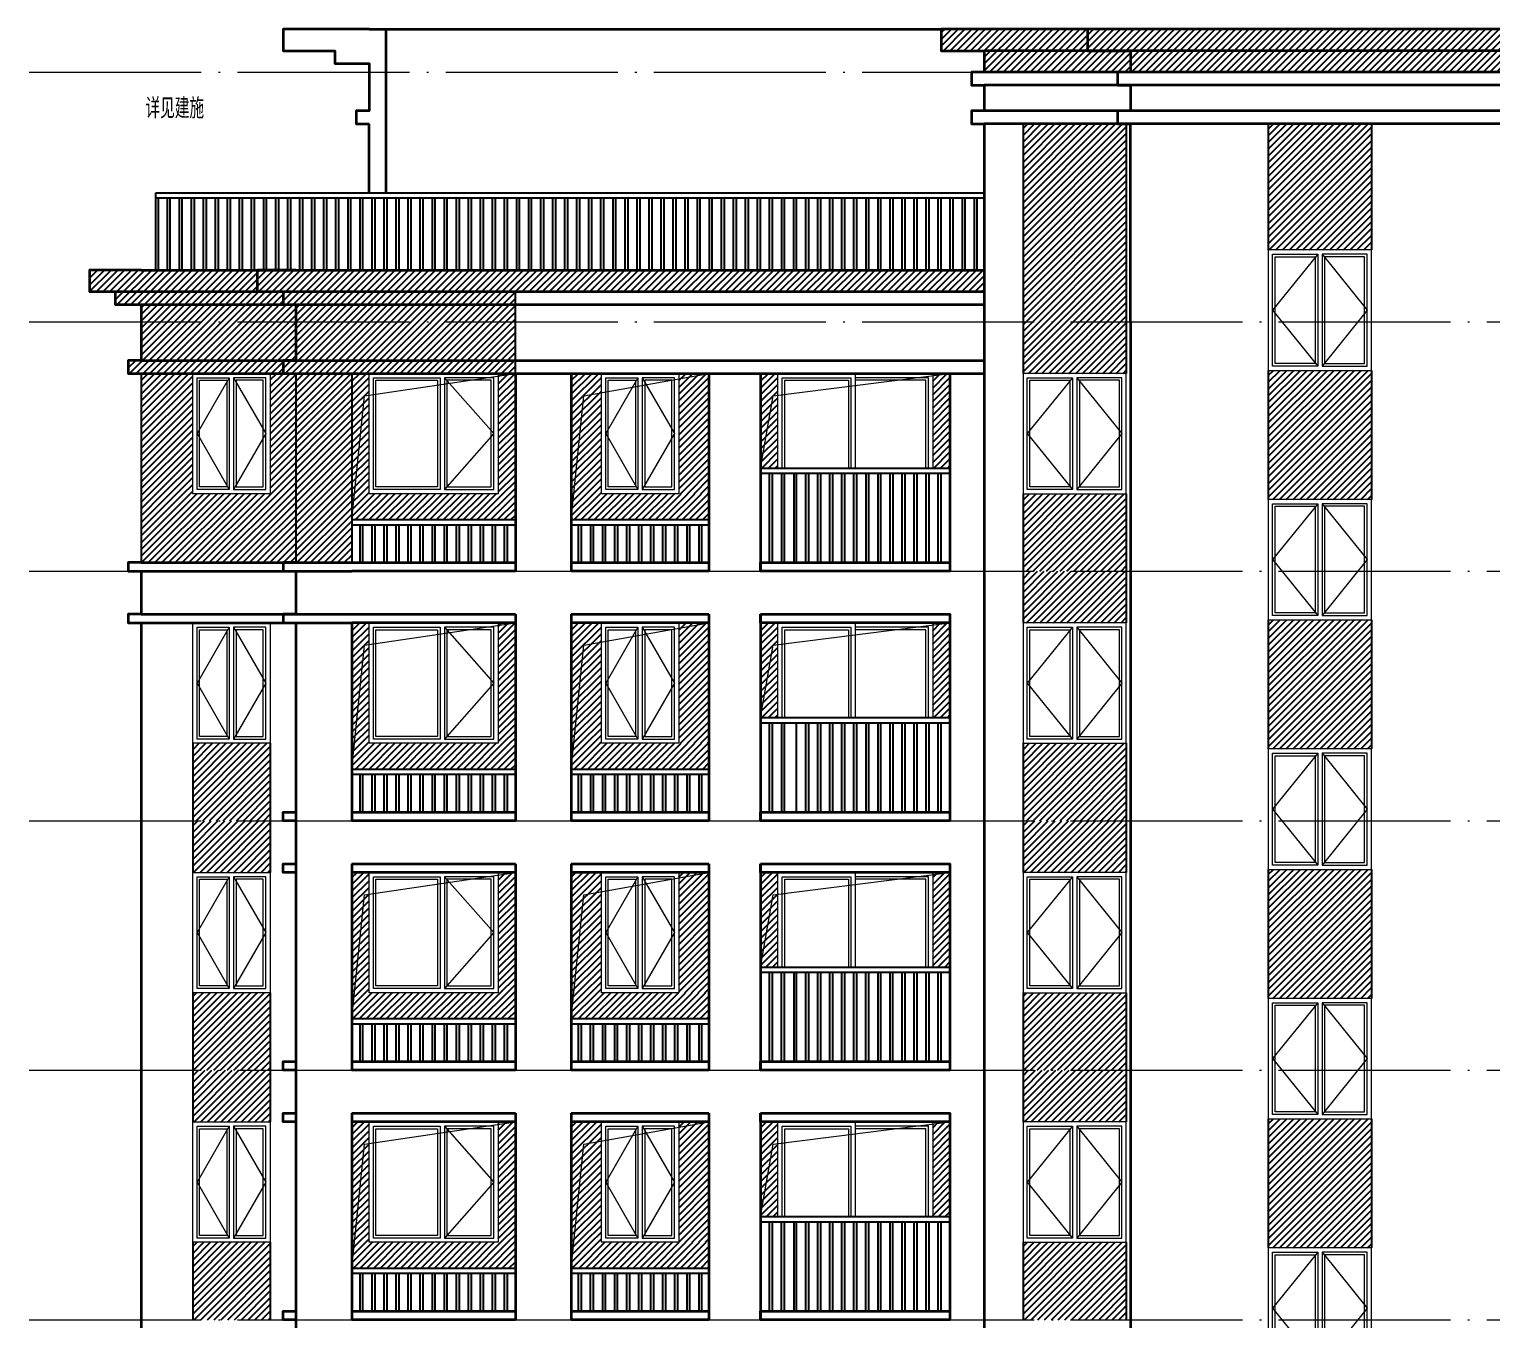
# Model space of a CAD drawing. Extents: x 27938 to 725830, y -209821 to 1628073.
# Drawn here: x 270717 to 287714, y 57840 to 72840 of the extents above; entities that cross this region are included whole.
import ezdxf
from ezdxf.xclip import XClip

# ---------------------------------------------------------------- set-up
doc = ezdxf.new("R2010")
doc.units = 0
doc.header["$LTSCALE"] = 1000
doc.header["$MEASUREMENT"] = 0
doc.header["$XCLIPFRAME"] = 0
doc.linetypes.add('DOTE', pattern=[2.42, 2, -0.2, 0.02, -0.2])
for name, color, linetype in [('3-剖面填充（细）', 250, 'Continuous'), ('PUB_TEXT', 4, 'Continuous'), ('Stair-栏杆', 142, 'Continuous')]:
    doc.layers.add(name, color=color, linetype=linetype)
for name, color, linetype, lineweight in [('DOTE', 19, 'DOTE', 9), ('WINDOW', 144, 'Continuous', 15), ('立面-中轮廓线', 213, 'Continuous', 35), ('立面-普通轮廓', 7, 'Continuous', 18), ('立面-洞口示意', 152, 'Continuous', 13), ('立面-窗开启线', 250, 'Continuous', 13)]:
    doc.layers.add(name, color=color, linetype=linetype, lineweight=lineweight)
doc.styles.add('_TCH_AXIS', font='COMPLEX', dxfattribs={"bigfont": 'GBCBIG'})
pattern_1 = [(45, (-276178.246, 5800), (-39.2886205, 39.2886205), [])]
pattern_2 = [(45, (-276228.246, 5800), (-39.2886205, 39.2886205), [])]
pattern_3 = [(45, (-240617.81, 31264.28), (-39.2886205, 39.2886205), [])]
pattern_4 = [(45, (-240667.81, 31264.28), (-39.2886205, 39.2886205), [])]
pattern_5 = [(45, (-240617.81, 34164.28), (-39.2886205, 39.2886205), [])]
pattern_6 = [(45, (-240667.81, 34164.28), (-39.2886205, 39.2886205), [])]
pattern_7 = [(45, (-240667.81, 13864.28), (-39.2886205, 39.2886205), [])]

# ---------------------------------------------------------------- blocks, each defined once
blk = doc.blocks.new('HFHCDSFFDGD')
at = {"layer": '3-剖面填充（细）'}
h = blk.add_hatch(dxfattribs=at)
h.set_pattern_fill('ANSI31', color=256, scale=35)
h.set_pattern_definition([(45, (-283729.73, 7223), (-39.2886205, 39.2886205), [])])
h.paths.add_polyline_path([(237957, 41076), (237056, 41076), (237056, 40476), (237956, 40476)])
h = blk.add_hatch(dxfattribs=at)
h.set_pattern_fill('ANSI31', color=256, scale=35)
h.set_pattern_definition([(45, (-274079.86, 7223), (-39.2886205, 39.2886205), [])])
h.paths.add_polyline_path([(247906, 40476), (247906, 41076), (246706, 41076), (246706, 40476)])
h = blk.add_hatch(dxfattribs=at)
h.set_pattern_fill('ANSI31', color=256, scale=35)
h.set_pattern_definition(pattern_1)
h.paths.add_polyline_path([(238906, 39076), (239106, 39076), (239106, 40476), (238906, 40476)])
h = blk.add_hatch(dxfattribs=at)
h.set_pattern_fill('ANSI31', color=256, scale=35)
h.set_pattern_definition(pattern_1)
h.paths.add_polyline_path([(240606, 39076), (240806, 39076), (240806, 40476), (240606, 40476)])
h = blk.add_hatch(dxfattribs=at)
h.set_pattern_fill('ANSI31', color=256, scale=35)
h.set_pattern_definition(pattern_2)
h.paths.add_polyline_path([(241456, 39076), (241806, 39076), (241806, 40476), (241456, 40476)])
h = blk.add_hatch(dxfattribs=at)
h.set_pattern_fill('ANSI31', color=256, scale=35)
h.set_pattern_definition([(45, (-274978.28, 5800), (-39.2886205, 39.2886205), [])])
h.paths.add_polyline_path([(242706, 39076), (243056, 39076), (243056, 40476), (242706, 40476)])
h = blk.add_hatch(dxfattribs=at)
h.set_pattern_fill('ANSI31', color=256, scale=35)
h.set_pattern_definition([(45, (-274178.246, 5800), (-39.2886205, 39.2886205), [])])
h.paths.add_polyline_path([(243656, 39376), (243856, 39376), (243856, 40476), (243656, 40476)])
h = blk.add_hatch(dxfattribs=at)
h.set_pattern_fill('ANSI31', color=256, scale=35)
h.set_pattern_definition([(45, (-272178.246, 5800), (-39.2886205, 39.2886205), [])])
h.paths.add_polyline_path([(245656, 39376), (245856, 39376), (245856, 40476), (245656, 40476)])
h = blk.add_hatch(dxfattribs=at)
h.set_pattern_fill('ANSI31', color=256, scale=35)
h.set_pattern_definition([(45, (-283729.73, 4923), (-39.2886205, 39.2886205), [])])
h.paths.add_polyline_path([(237056, 38176), (237956, 38176), (237957, 39076), (237057, 39076)])
h = blk.add_hatch(dxfattribs=at)
h.set_pattern_fill('ANSI31', color=256, scale=35)
h.set_pattern_definition(pattern_1)
h.paths.add_polyline_path([(238906, 38776), (240806, 38776), (240806, 39076), (238906, 39076)])
h = blk.add_hatch(dxfattribs=at)
h.set_pattern_fill('ANSI31', color=256, scale=35)
h.set_pattern_definition(pattern_2)
h.paths.add_polyline_path([(241456, 38776), (243056, 38776), (243056, 39076), (241456, 39076)])
h = blk.add_hatch(dxfattribs=at)
h.set_pattern_fill('ANSI31', color=256, scale=35)
h.set_pattern_definition([(45, (-274079.86, 4923), (-39.2886205, 39.2886205), [])])
h.paths.add_polyline_path([(247906, 38176), (247906, 39076), (246707, 39076), (246706, 38176)])
for p, q in [((237056, 41076), (237056, 40476)), ((237956, 41076), (237956, 40476)), ((246706, 41076), (246706, 40476)), ((247906, 41076), (247906, 40476)), ((237056, 39076), (237056, 38176)), ((237956, 39076), (237956, 38176)), ((246706, 39076), (246706, 38176)), ((247906, 39076), (247906, 38176))]:
    blk.add_line(p, q, dxfattribs=at)
blk = doc.blocks.new('A$C318717E3')
at = {"layer": 'WINDOW'}
for points in [[(50, 1350), (425, 1350), (425, 50), (50, 50)], [(850, 1350), (475, 1350), (475, 50), (850, 50)]]:
    blk.add_lwpolyline(points, close=True, dxfattribs=at)
at = {"layer": 'WINDOW', "color": 250}
for points in [[(80, 1320), (395, 1320), (395, 80), (80, 80)], [(820, 1320), (505, 1320), (505, 80), (820, 80)]]:
    blk.add_lwpolyline(points, close=True, dxfattribs=at)
at = {"layer": '立面-普通轮廓'}
blk.add_lwpolyline([(0, 1400), (900, 1400), (900, 0), (0, 0)], close=True, dxfattribs=at)
at = {"layer": '立面-窗开启线', "color": 251, "ltscale": 0.5, "true_color": 0x636466}
for points in [[(425, 1350), (50, 700), (425, 50)], [(475, 1350), (850, 700), (475, 50)]]:
    blk.add_lwpolyline(points, dxfattribs=at)
blk = doc.blocks.new('A$C4731409C')
at = {"layer": 'WINDOW'}
for points in [[(-1450, 1350), (-675, 1350), (-675, 50), (-1450, 50)], [(-50, 1350), (-625, 1350), (-625, 50), (-50, 50)]]:
    blk.add_lwpolyline(points, close=True, dxfattribs=at)
at = {"layer": 'WINDOW', "color": 250}
for points in [[(-1420, 1320), (-705, 1320), (-705, 80), (-1420, 80)], [(-80, 1320), (-595, 1320), (-595, 80), (-80, 80)]]:
    blk.add_lwpolyline(points, close=True, dxfattribs=at)
at = {"layer": '立面-普通轮廓'}
blk.add_lwpolyline([(-1500, 1400), (0, 1400), (0, 0), (-1500, 0)], close=True, dxfattribs=at)
at = {"layer": '立面-窗开启线', "color": 251, "ltscale": 0.5, "true_color": 0x636466}
blk.add_lwpolyline([(-625, 1350), (-50, 700), (-625, 50)], dxfattribs=at)
blk = doc.blocks.new('A$C1B273453')
at = {"layer": 'WINDOW'}
for points in [[(50, 1350), (575, 1350), (575, 50), (50, 50)], [(1150, 1350), (625, 1350), (625, 50), (1150, 50)]]:
    blk.add_lwpolyline(points, close=True, dxfattribs=at)
at = {"layer": 'WINDOW', "color": 250}
for points in [[(80, 1320), (545, 1320), (545, 80), (80, 80)], [(1120, 1320), (655, 1320), (655, 80), (1120, 80)]]:
    blk.add_lwpolyline(points, close=True, dxfattribs=at)
at = {"layer": '立面-普通轮廓'}
blk.add_lwpolyline([(1200, 1400), (0, 1400), (0, 0), (1200, 0)], close=True, dxfattribs=at)
at = {"layer": '立面-窗开启线', "color": 251, "ltscale": 0.5, "true_color": 0x636466}
for points in [[(575, 1350), (50, 700), (575, 50)], [(625, 1350), (1150, 700), (625, 50)]]:
    blk.add_lwpolyline(points, dxfattribs=at)
blk = doc.blocks.new('A$C2CF43C8D')
at = {"layer": 'WINDOW'}
blk.add_line((900, 2300), (900, 0), dxfattribs=at)
for points in [[(50, 2250), (850, 2250), (850, 50), (50, 50)], [(1750, 2250), (900, 2250), (900, 50), (1750, 50)]]:
    blk.add_lwpolyline(points, close=True, dxfattribs=at)
at = {"layer": 'WINDOW', "color": 250}
blk.add_lwpolyline([(80, 2220), (820, 2220), (820, 80), (80, 80)], close=True, dxfattribs=at)
blk.add_lwpolyline([(900, 80), (1720, 80), (1720, 2220), (900, 2220)], dxfattribs=at)
at = {"layer": '立面-普通轮廓'}
blk.add_lwpolyline([(0, 2300), (1800, 2300), (1800, 0), (0, 0)], close=True, dxfattribs=at)
blk = doc.blocks.new('HFGHFHFHF')
at = {"layer": 'Stair-栏杆'}
for p, q in [((243656, 39376), (245856, 39376)), ((243656, 39316), (245856, 39316)), ((238906, 38776), (240806, 38776)), ((241456, 38776), (243056, 38776)), ((238906, 38716), (240806, 38716)), ((241456, 38716), (243056, 38716))]:
    blk.add_line(p, q, dxfattribs=at)
for points in [[(243761, 38276), (243761, 39316)], [(243791, 39316), (243791, 38276)], [(243901, 38276), (243901, 39316)], [(243931, 39316), (243931, 38276)], [(244041, 39316), (244041, 38276)], [(244071, 39316), (244071, 38276)], [(244181, 38276), (244181, 39316)], [(244211, 39316), (244211, 38276)], [(244321, 38276), (244321, 39316)], [(244351, 39316), (244351, 38276)], [(244461, 38276), (244461, 39316)], [(244491, 39316), (244491, 38276)], [(244601, 38276), (244601, 39316)], [(244631, 39316), (244631, 38276)], [(244741, 38276), (244741, 39316)], [(244771, 39316), (244771, 38276)], [(244881, 38276), (244881, 39316)], [(244911, 39316), (244911, 38276)], [(245021, 38276), (245021, 39316)], [(245051, 39316), (245051, 38276)], [(245161, 38276), (245161, 39316)], [(245191, 39316), (245191, 38276)], [(245301, 38276), (245301, 39316)], [(245331, 39316), (245331, 38276)], [(245441, 38276), (245441, 39316)], [(245471, 39316), (245471, 38276)], [(245581, 38276), (245581, 39316)], [(245611, 39316), (245611, 38276)], [(245721, 38276), (245721, 39316)], [(245751, 39316), (245751, 38276)], [(239001, 38276), (239001, 38716)], [(239031, 38716), (239031, 38276)], [(239141, 38276), (239141, 38716)], [(239171, 38716), (239171, 38276)], [(239281, 38276), (239281, 38716)], [(239311, 38716), (239311, 38276)], [(239421, 38276), (239421, 38716)], [(239451, 38716), (239451, 38276)], [(239561, 38276), (239561, 38716)], [(239591, 38716), (239591, 38276)], [(239701, 38276), (239701, 38716)], [(239731, 38716), (239731, 38276)], [(239841, 38276), (239841, 38716)], [(239871, 38716), (239871, 38276)], [(239981, 38276), (239981, 38716)], [(240011, 38716), (240011, 38276)], [(240121, 38276), (240121, 38716)], [(240151, 38716), (240151, 38276)], [(240261, 38276), (240261, 38716)], [(240291, 38716), (240291, 38276)], [(240401, 38276), (240401, 38716)], [(240431, 38716), (240431, 38276)], [(240541, 38276), (240541, 38716)], [(240571, 38716), (240571, 38276)], [(240681, 38276), (240681, 38716)], [(240711, 38716), (240711, 38276)], [(241541, 38276), (241541, 38716)], [(241571, 38716), (241571, 38276)], [(241681, 38276), (241681, 38716)], [(241711, 38716), (241711, 38276)], [(241821, 38276), (241821, 38716)], [(241851, 38716), (241851, 38276)], [(241961, 38276), (241961, 38716)], [(241991, 38716), (241991, 38276)], [(242101, 38276), (242101, 38716)], [(242131, 38716), (242131, 38276)], [(242241, 38276), (242241, 38716)], [(242271, 38716), (242271, 38276)], [(242381, 38276), (242381, 38716)], [(242411, 38716), (242411, 38276)], [(242521, 38276), (242521, 38716)], [(242551, 38716), (242551, 38276)], [(242661, 38276), (242661, 38716)], [(242691, 38716), (242691, 38276)], [(242801, 38276), (242801, 38716)], [(242831, 38716), (242831, 38276)], [(242941, 38276), (242941, 38716)], [(242971, 38716), (242971, 38276)]]:
    blk.add_lwpolyline(points, dxfattribs=at)
at = {"layer": '立面-中轮廓线'}
for p, q in [((236456, 41076), (236456, 38176)), ((238256, 41076), (238256, 38176)), ((246256, 41076), (246256, 38176)), ((247956, 41076), (247956, 38176)), ((238906, 40576), (238906, 38176)), ((240806, 40576), (240806, 38176)), ((241456, 40576), (241456, 38176)), ((243056, 40576), (243056, 38176)), ((243656, 40576), (243656, 38176)), ((245856, 40576), (245856, 38176))]:
    blk.add_line(p, q, dxfattribs=at)
for points in [[(238256, 40476), (238106, 40476), (238106, 40576), (238256, 40576)], [(238906, 40576), (240806, 40576)], [(240806, 40476), (238906, 40476)], [(241456, 40576), (243056, 40576)], [(243056, 40476), (241456, 40476)], [(238256, 38176), (238106, 38176), (238106, 38276), (238256, 38276)], [(238906, 38276), (240806, 38276)], [(241456, 38276), (243056, 38276)], [(240806, 38176), (238906, 38176)], [(243056, 38176), (241456, 38176)]]:
    blk.add_lwpolyline(points, dxfattribs=at)
for points in [[(243656, 40576), (245856, 40576), (245856, 40476), (243656, 40476)], [(243656, 38276), (245856, 38276), (245856, 38176), (243656, 38176)]]:
    blk.add_lwpolyline(points, close=True, dxfattribs=at)
for name, p in [('A$C1B273453', (249556, 40511)), ('A$C318717E3', (237056, 39076)), ('A$C4731409C', (240606, 39076)), ('A$C318717E3', (241806, 39076)), ('A$C1B273453', (246706, 39076))]:
    blk.add_blockref(name, p)
ref = blk.add_blockref('A$C2CF43C8D', (243856, 38176))
XClip(ref).set_block_clipping_path([(0, 1199.9999183439), (1800.0002853817, 2300.0000000003)])

msp = doc.modelspace()

# ---------------------------------------------------------------- hatches: boundary and pattern name
at = {"layer": '3-剖面填充（细）'}
h = msp.add_hatch(dxfattribs=at)
h.set_pattern_fill('ANSI31', color=256, scale=35)
h.set_pattern_definition([(45, (-168650.003, 26564.31), (-39.2886205, 39.2886205), [])])
h.paths.add_polyline_path([(289816.3, 72340.3), (281816.6, 72340.3), (281816.6, 72590.3), (281316.6, 72590.3), (281316.6, 72840.3), (290316.3, 72840.3), (290316.3, 72590.3), (289816.3, 72590.3)])
h = msp.add_hatch(dxfattribs=at)
h.set_pattern_fill('ANSI31', color=256, scale=35)
h.set_pattern_definition([(45, (-265919.42, 35587.28), (-39.2886205, 39.2886205), [])])
h.paths.add_polyline_path([(283466.6, 68840.3), (283466.6, 71740.3), (282267, 71740.3), (282266.2, 68840.3)])
h = msp.add_hatch(dxfattribs=at)
h.set_pattern_fill('ANSI31', color=256, scale=35)
h.set_pattern_definition([(45, (-235669.42, 36187.31), (-39.2886205, 39.2886205), [])])
h.paths.add_polyline_path([(285116.4, 70275.3), (286316.8, 70275.3), (286317.4, 71740.3), (285117, 71740.3)])
h = msp.add_hatch(dxfattribs=at)
h.set_pattern_fill('ANSI31', color=256, scale=35)
h.set_pattern_definition([(45, (-151149.965, 23764.28), (-39.2886205, 39.2886205), [])])
h.paths.add_polyline_path([(281616.5, 70040.3), (281816.6, 69790.3), (281816.6, 69790.3)])
h.paths.add_polyline_path([(281816.6, 69790.3), (281816.6, 70040.3), (271416.6, 70040.3), (271416.6, 69790.3), (271716.6, 69790.3), (271716.6, 69640.3), (272016.6, 69640.3), (272016.6, 68990.3), (271866.6, 68990.3), (271866.6, 68840.3), (276765.8, 68840.3), (273816.6, 68840.3), (276366.6, 68840.3), (276366.6, 68990.3), (276366.6, 69790.3)])
h = msp.add_hatch(dxfattribs=at)
h.set_pattern_fill('ANSI31', color=256, scale=35)
h.set_pattern_definition(pattern_7)
h.paths.add_polyline_path([(272016.6, 67440.3), (272616.7, 67440.3), (272616.7, 68840.3), (272016.6, 68840.3)])
h = msp.add_hatch(dxfattribs=at)
h.set_pattern_fill('ANSI31', color=256, scale=35)
h.set_pattern_definition(pattern_7)
h.paths.add_polyline_path([(273516.7, 67440.3), (274466.6, 67440.3), (274466.6, 68840.3), (273516.7, 68840.3)])
h = msp.add_hatch(dxfattribs=at)
h.set_pattern_fill('ANSI31', color=256, scale=35)
h.set_pattern_definition(pattern_5)
h.paths.add_polyline_path([(274466.6, 67440.3), (274666.6, 67440.3), (274666.6, 68840.3), (274466.6, 68840.3)])
h = msp.add_hatch(dxfattribs=at)
h.set_pattern_fill('ANSI31', color=256, scale=35)
h.set_pattern_definition(pattern_5)
h.paths.add_polyline_path([(276166.6, 67440.3), (276366.6, 67440.3), (276366.6, 68840.3), (276166.6, 68840.3)])
h = msp.add_hatch(dxfattribs=at)
h.set_pattern_fill('ANSI31', color=256, scale=35)
h.set_pattern_definition(pattern_6)
h.paths.add_polyline_path([(277016.6, 67440.3), (277366.6, 67440.3), (277366.6, 68840.3), (277016.6, 68840.3)])
h = msp.add_hatch(dxfattribs=at)
h.set_pattern_fill('ANSI31', color=256, scale=35)
h.set_pattern_definition([(45, (-239417.84, 34164.28), (-39.2886205, 39.2886205), [])])
h.paths.add_polyline_path([(278266.6, 67440.3), (278616.5, 67440.3), (278616.5, 68840.3), (278266.6, 68840.3)])
h = msp.add_hatch(dxfattribs=at)
h.set_pattern_fill('ANSI31', color=256, scale=35)
h.set_pattern_definition([(45, (-238617.81, 34164.28), (-39.2886205, 39.2886205), [])])
h.paths.add_polyline_path([(279216.6, 67740.3), (279416.6, 67740.3), (279416.6, 68840.3), (279216.6, 68840.3)])
h = msp.add_hatch(dxfattribs=at)
h.set_pattern_fill('ANSI31', color=256, scale=35)
h.set_pattern_definition([(45, (-236617.81, 34164.28), (-39.2886205, 39.2886205), [])])
h.paths.add_polyline_path([(281216.6, 67740.3), (281416.6, 67740.3), (281416.6, 68840.3), (281216.6, 68840.3)])
h = msp.add_hatch(dxfattribs=at)
h.set_pattern_fill('ANSI31', color=256, scale=35)
h.set_pattern_definition([(45, (-235669.43, 33322.28), (-39.2886205, 39.2886205), [])])
h.paths.add_polyline_path([(285116.4, 67375.3), (286316.8, 67375.3), (286317.4, 68875.3), (285117, 68875.3)])
h = msp.add_hatch(dxfattribs=at)
h.set_pattern_fill('ANSI31', color=256, scale=35)
h.set_pattern_definition(pattern_7)
edge = h.paths.add_edge_path()
edge.add_line((274466.6, 67440.3), (272017, 67440.3))
edge.add_line((272017, 67440.3), (272016.3, 66640.3))
edge.add_line((272016.3, 66640.3), (274466.3, 66640.3))
edge.add_line((274466.3, 66640.3), (274467, 67440.3))
h = msp.add_hatch(dxfattribs=at)
h.set_pattern_fill('ANSI31', color=256, scale=35)
h.set_pattern_definition(pattern_5)
h.paths.add_polyline_path([(274466.6, 67140.3), (276366.6, 67140.3), (276366.6, 67440.3), (274466.6, 67440.3)])
h = msp.add_hatch(dxfattribs=at)
h.set_pattern_fill('ANSI31', color=256, scale=35)
h.set_pattern_definition(pattern_6)
h.paths.add_polyline_path([(277016.6, 67140.3), (278616.6, 67140.3), (278616.6, 67440.3), (277016.6, 67440.3)])
h = msp.add_hatch(dxfattribs=at)
h.set_pattern_fill('ANSI31', color=256, scale=35)
h.set_pattern_definition([(45, (-238519.42, 33287.28), (-39.2886205, 39.2886205), [])])
h.paths.add_polyline_path([(283466.6, 66540.3), (283466.6, 67440.3), (282267, 67440.3), (282266.2, 66540.3)])
h = msp.add_hatch(dxfattribs=at)
h.set_pattern_fill('ANSI31', color=256, scale=35)
h.set_pattern_definition([(45, (-238519.42, 32687.28), (-39.2886205, 39.2886205), [])])
h.paths.add_polyline_path([(283466.6, 65940.3), (283466.6, 66540.3), (282266.7, 66540.3), (282266.2, 65940.3)])
h = msp.add_hatch(dxfattribs=at)
h.set_pattern_fill('ANSI31', color=256, scale=35)
h.set_pattern_definition([(45, (-235669.43, 30422.28), (-39.2886205, 39.2886205), [])])
h.paths.add_polyline_path([(285116.4, 64475.3), (286316.8, 64475.3), (286317.4, 65975.3), (285117, 65975.3)])
h = msp.add_hatch(dxfattribs=at)
h.set_pattern_fill('ANSI31', color=256, scale=35)
h.set_pattern_definition(pattern_3)
h.paths.add_polyline_path([(274466.6, 64540.3), (274666.6, 64540.3), (274666.6, 65940.3), (274466.6, 65940.3)])
h = msp.add_hatch(dxfattribs=at)
h.set_pattern_fill('ANSI31', color=256, scale=35)
h.set_pattern_definition(pattern_3)
h.paths.add_polyline_path([(276166.6, 64540.3), (276366.6, 64540.3), (276366.6, 65940.3), (276166.6, 65940.3)])
h = msp.add_hatch(dxfattribs=at)
h.set_pattern_fill('ANSI31', color=256, scale=35)
h.set_pattern_definition(pattern_4)
h.paths.add_polyline_path([(277016.6, 64540.3), (277366.6, 64540.3), (277366.6, 65940.3), (277016.6, 65940.3)])
h = msp.add_hatch(dxfattribs=at)
h.set_pattern_fill('ANSI31', color=256, scale=35)
h.set_pattern_definition([(45, (-239417.84, 31264.28), (-39.2886205, 39.2886205), [])])
h.paths.add_polyline_path([(278266.6, 64540.3), (278616.5, 64540.3), (278616.5, 65940.3), (278266.6, 65940.3)])
h = msp.add_hatch(dxfattribs=at)
h.set_pattern_fill('ANSI31', color=256, scale=35)
h.set_pattern_definition([(45, (-238617.81, 31264.28), (-39.2886205, 39.2886205), [])])
h.paths.add_polyline_path([(279216.6, 64840.3), (279416.6, 64840.3), (279416.6, 65940.3), (279216.6, 65940.3)])
h = msp.add_hatch(dxfattribs=at)
h.set_pattern_fill('ANSI31', color=256, scale=35)
h.set_pattern_definition([(45, (-236617.81, 31264.28), (-39.2886205, 39.2886205), [])])
h.paths.add_polyline_path([(281216.6, 64840.3), (281416.6, 64840.3), (281416.6, 65940.3), (281216.6, 65940.3)])
h = msp.add_hatch(dxfattribs=at)
h.set_pattern_fill('ANSI31', color=256, scale=35)
h.set_pattern_definition([(45, (-248169.29, 30387.28), (-39.2886205, 39.2886205), [])])
h.paths.add_polyline_path([(272616.3, 63640.3), (273516.3, 63640.3), (273517.1, 64540.3), (272617.1, 64540.3)])
h = msp.add_hatch(dxfattribs=at)
h.set_pattern_fill('ANSI31', color=256, scale=35)
h.set_pattern_definition(pattern_3)
h.paths.add_polyline_path([(274466.6, 64240.3), (276366.6, 64240.3), (276366.6, 64540.3), (274466.6, 64540.3)])
h = msp.add_hatch(dxfattribs=at)
h.set_pattern_fill('ANSI31', color=256, scale=35)
h.set_pattern_definition(pattern_4)
h.paths.add_polyline_path([(277016.6, 64240.3), (278616.6, 64240.3), (278616.6, 64540.3), (277016.6, 64540.3)])
h = msp.add_hatch(dxfattribs=at)
h.set_pattern_fill('ANSI31', color=256, scale=35)
h.set_pattern_definition([(45, (-238519.42, 30387.28), (-39.2886205, 39.2886205), [])])
h.paths.add_polyline_path([(283466.6, 63640.3), (283466.6, 64540.3), (282267, 64540.3), (282266.2, 63640.3)])
h = msp.add_hatch(dxfattribs=at)
h.set_pattern_fill('ANSI31', color=256, scale=35)
h.set_pattern_definition([(45, (-235669.43, 27522.28), (-39.2886205, 39.2886205), [])])
h.paths.add_polyline_path([(285116.4, 61575.3), (286316.8, 61575.3), (286317.4, 63075.3), (285117, 63075.3)])
h = msp.add_hatch(dxfattribs=at)
h.set_pattern_fill('ANSI31', color=256, scale=35)
h.set_pattern_definition([(45, (-235669.43, 24622.28), (-39.2886205, 39.2886205), [])])
h.paths.add_polyline_path([(285116.4, 58675.3), (286316.8, 58675.3), (286317.4, 60175.3), (285117, 60175.3)])

# ---------------------------------------------------------------- linework, layer by layer
at = {"color": 7}
for p, q in [((272016.6, 68840.3), (272016.6, 66640.3)), ((273816.6, 68840.3), (273816.6, 66640.3)), ((274466.6, 68840.3), (274466.6, 66640.3))]:
    msp.add_line(p, q, dxfattribs=at)
at = {"layer": '3-剖面填充（细）'}
for p, q in [((282266.6, 71740.3), (282266.6, 68840.3)), ((283466.6, 71740.3), (283466.6, 68840.3)), ((285116.6, 71740.3), (285116.6, 70275.3)), ((286316.6, 71740.3), (286316.6, 70275.3)), ((276366.6, 68840.3), (276366.6, 69790.3)), ((285116.6, 68875.3), (285116.6, 67375.3)), ((286316.6, 68875.3), (286316.6, 67375.3)), ((282266.6, 67440.3), (282266.6, 66540.3)), ((283466.6, 67440.3), (283466.6, 66540.3)), ((282266.6, 66540.3), (282266.6, 65940.3)), ((283466.6, 66540.3), (283466.6, 65940.3)), ((285116.6, 65975.3), (285116.6, 64475.3)), ((286316.6, 65975.3), (286316.6, 64475.3)), ((272616.7, 64540.3), (272616.7, 63640.3)), ((273516.7, 64540.3), (273516.7, 63640.3)), ((282266.6, 64540.3), (282266.6, 63640.3)), ((283466.6, 64540.3), (283466.6, 63640.3)), ((285116.6, 63075.3), (285116.6, 61575.3)), ((286316.6, 63075.3), (286316.6, 61575.3)), ((285116.6, 60175.3), (285116.6, 58675.3)), ((286316.6, 60175.3), (286316.6, 58675.3))]:
    msp.add_line(p, q, dxfattribs=at)
at = {"layer": 'DOTE', "linetype": 'DOTE'}
for p, q in [((270716.6, 72340.3), (328516.6, 72340.3)), ((270716.6, 69440.3), (328516.6, 69440.3)), ((270716.6, 69440.3), (328516.6, 69440.3)), ((270716.6, 66540.3), (328516.6, 66540.3)), ((270716.6, 63640.3), (328516.6, 63640.3)), ((270716.6, 60740.3), (328516.6, 60740.3)), ((270716.6, 57840.3), (328516.6, 57840.3))]:
    msp.add_line(p, q, dxfattribs=at)
at = {"layer": 'Stair-栏杆'}
for p, q in [((272186.6, 70940.3), (281816.6, 70940.3)), ((272186.6, 70880.3), (281816.6, 70880.3)), ((279216.6, 67740.3), (281416.6, 67740.3)), ((279216.6, 67680.3), (281416.6, 67680.3)), ((274466.6, 67140.3), (276366.6, 67140.3)), ((274466.6, 67080.3), (276366.6, 67080.3)), ((277016.6, 67140.3), (278616.6, 67140.3)), ((277016.6, 67080.3), (278616.6, 67080.3)), ((279216.6, 64840.3), (281416.6, 64840.3)), ((279216.6, 64780.3), (281416.6, 64780.3)), ((274466.6, 64240.3), (276366.6, 64240.3)), ((274466.6, 64180.3), (276366.6, 64180.3)), ((277016.6, 64240.3), (278616.6, 64240.3)), ((277016.6, 64180.3), (278616.6, 64180.3))]:
    msp.add_line(p, q, dxfattribs=at)
for points in [[(272186.6, 70040.3), (272186.6, 70940.3)], [(272216.6, 70880.3), (272216.6, 70040.3)], [(272321.6, 70040.3), (272321.6, 70880.3)], [(272351.6, 70880.3), (272351.6, 70040.3)], [(272461.6, 70040.3), (272461.6, 70880.3)], [(272491.6, 70880.3), (272491.6, 70040.3)], [(272601.6, 70040.3), (272601.6, 70880.3)], [(272631.6, 70880.3), (272631.6, 70040.3)], [(272741.6, 70040.3), (272741.6, 70880.3)], [(272771.6, 70880.3), (272771.6, 70040.3)], [(272881.6, 70040.3), (272881.6, 70880.3)], [(272911.6, 70880.3), (272911.6, 70040.3)], [(273021.6, 70040.3), (273021.6, 70880.3)], [(273051.6, 70880.3), (273051.6, 70040.3)], [(273161.6, 70040.3), (273161.6, 70880.3)], [(273191.6, 70880.3), (273191.6, 70040.3)], [(273301.6, 70040.3), (273301.6, 70880.3)], [(273331.6, 70880.3), (273331.6, 70040.3)], [(273441.6, 70040.3), (273441.6, 70880.3)], [(273471.6, 70880.3), (273471.6, 70040.3)], [(273581.6, 70040.3), (273581.6, 70880.3)], [(273611.6, 70880.3), (273611.6, 70040.3)], [(273721.6, 70040.3), (273721.6, 70880.3)], [(273751.6, 70880.3), (273751.6, 70040.3)], [(273861.6, 70040.3), (273861.6, 70880.3)], [(273891.6, 70880.3), (273891.6, 70040.3)], [(274001.6, 70040.3), (274001.6, 70880.3)], [(274031.6, 70880.3), (274031.6, 70040.3)], [(274141.6, 70040.3), (274141.6, 70880.3)], [(274171.6, 70880.3), (274171.6, 70040.3)], [(274281.6, 70040.3), (274281.6, 70880.3)], [(274311.6, 70880.3), (274311.6, 70040.3)], [(274421.6, 70040.3), (274421.6, 70880.3)], [(274451.6, 70880.3), (274451.6, 70040.3)], [(274561.6, 70040.3), (274561.6, 70880.3)], [(274591.6, 70880.3), (274591.6, 70040.3)], [(274701.6, 70040.3), (274701.6, 70880.3)], [(274731.6, 70880.3), (274731.6, 70040.3)], [(274841.6, 70040.3), (274841.6, 70880.3)], [(274871.6, 70880.3), (274871.6, 70040.3)], [(274981.6, 70040.3), (274981.6, 70880.3)], [(275011.6, 70880.3), (275011.6, 70040.3)], [(275121.6, 70040.3), (275121.6, 70880.3)], [(275151.6, 70880.3), (275151.6, 70040.3)], [(275261.6, 70040.3), (275261.6, 70880.3)], [(275291.6, 70880.3), (275291.6, 70040.3)], [(275401.6, 70040.3), (275401.6, 70880.3)], [(275431.6, 70880.3), (275431.6, 70040.3)], [(275541.6, 70040.3), (275541.6, 70880.3)], [(275571.6, 70880.3), (275571.6, 70040.3)], [(275681.6, 70040.3), (275681.6, 70880.3)], [(275711.6, 70880.3), (275711.6, 70040.3)], [(275821.6, 70040.3), (275821.6, 70880.3)], [(275851.6, 70880.3), (275851.6, 70040.3)], [(275961.6, 70040.3), (275961.6, 70880.3)], [(275991.6, 70880.3), (275991.6, 70040.3)], [(276101.6, 70040.3), (276101.6, 70880.3)], [(276131.6, 70880.3), (276131.6, 70040.3)], [(276241.6, 70040.3), (276241.6, 70880.3)], [(276271.6, 70880.3), (276271.6, 70040.3)], [(276381.6, 70040.3), (276381.6, 70880.3)], [(276411.6, 70880.3), (276411.6, 70040.3)], [(276521.6, 70040.3), (276521.6, 70880.3)], [(276551.6, 70880.3), (276551.6, 70040.3)], [(276661.6, 70040.3), (276661.6, 70880.3)], [(276691.6, 70880.3), (276691.6, 70040.3)], [(276801.6, 70040.3), (276801.6, 70880.3)], [(276831.6, 70880.3), (276831.6, 70040.3)], [(276941.6, 70040.3), (276941.6, 70880.3)], [(276971.6, 70880.3), (276971.6, 70040.3)], [(277081.6, 70040.3), (277081.6, 70880.3)], [(277111.6, 70880.3), (277111.6, 70040.3)], [(277221.6, 70040.3), (277221.6, 70880.3)], [(277251.6, 70880.3), (277251.6, 70040.3)], [(277361.6, 70040.3), (277361.6, 70880.3)], [(277391.6, 70880.3), (277391.6, 70040.3)], [(277501.6, 70040.3), (277501.6, 70880.3)], [(277531.6, 70880.3), (277531.6, 70040.3)], [(277641.6, 70040.3), (277641.6, 70880.3)], [(277671.6, 70880.3), (277671.6, 70040.3)], [(277781.6, 70040.3), (277781.6, 70880.3)], [(277811.6, 70880.3), (277811.6, 70040.3)], [(277921.6, 70040.3), (277921.6, 70880.3)], [(277951.6, 70880.3), (277951.6, 70040.3)], [(278061.6, 70040.3), (278061.6, 70880.3)], [(278091.6, 70880.3), (278091.6, 70040.3)], [(278201.6, 70040.3), (278201.6, 70880.3)], [(278231.6, 70880.3), (278231.6, 70040.3)], [(278341.6, 70040.3), (278341.6, 70880.3)], [(278371.6, 70880.3), (278371.6, 70040.3)], [(278481.6, 70040.3), (278481.6, 70880.3)], [(278511.6, 70880.3), (278511.6, 70040.3)], [(278621.6, 70040.3), (278621.6, 70880.3)], [(278651.6, 70880.3), (278651.6, 70040.3)], [(278761.6, 70040.3), (278761.6, 70880.3)], [(278791.6, 70880.3), (278791.6, 70040.3)], [(278901.6, 70040.3), (278901.6, 70880.3)], [(278931.6, 70880.3), (278931.6, 70040.3)], [(279041.6, 70040.3), (279041.6, 70880.3)], [(279071.6, 70880.3), (279071.6, 70040.3)], [(279181.6, 70040.3), (279181.6, 70880.3)], [(279211.6, 70880.3), (279211.6, 70040.3)], [(279321.6, 70040.3), (279321.6, 70880.3)], [(279351.6, 70880.3), (279351.6, 70040.3)], [(279461.6, 70040.3), (279461.6, 70880.3)], [(279491.6, 70880.3), (279491.6, 70040.3)], [(279601.6, 70040.3), (279601.6, 70880.3)], [(279631.6, 70880.3), (279631.6, 70040.3)], [(279741.6, 70040.3), (279741.6, 70880.3)], [(279771.6, 70880.3), (279771.6, 70040.3)], [(279881.6, 70040.3), (279881.6, 70880.3)], [(279911.6, 70880.3), (279911.6, 70040.3)], [(280021.6, 70040.3), (280021.6, 70880.3)], [(280051.6, 70880.3), (280051.6, 70040.3)], [(280161.6, 70040.3), (280161.6, 70880.3)], [(280191.6, 70880.3), (280191.6, 70040.3)], [(280301.6, 70040.3), (280301.6, 70880.3)], [(280331.6, 70880.3), (280331.6, 70040.3)], [(280441.6, 70040.3), (280441.6, 70880.3)], [(280471.6, 70880.3), (280471.6, 70040.3)], [(280581.6, 70040.3), (280581.6, 70880.3)], [(280611.6, 70880.3), (280611.6, 70040.3)], [(280721.6, 70040.3), (280721.6, 70880.3)], [(280751.6, 70880.3), (280751.6, 70040.3)], [(280861.6, 70040.3), (280861.6, 70880.3)], [(280891.6, 70880.3), (280891.6, 70040.3)], [(281001.6, 70040.3), (281001.6, 70880.3)], [(281031.6, 70880.3), (281031.6, 70040.3)], [(281141.6, 70040.3), (281141.6, 70880.3)], [(281171.6, 70880.3), (281171.6, 70040.3)], [(281281.6, 70040.3), (281281.6, 70880.3)], [(281311.6, 70880.3), (281311.6, 70040.3)], [(281421.6, 70040.3), (281421.6, 70880.3)], [(281451.6, 70880.3), (281451.6, 70040.3)], [(281561.6, 70040.3), (281561.6, 70880.3)], [(281591.6, 70880.3), (281591.6, 70040.3)], [(281701.6, 70040.3), (281701.6, 70880.3)], [(281731.6, 70880.3), (281731.6, 70040.3)], [(279321.6, 66640.3), (279321.6, 67680.3)], [(279351.6, 67680.3), (279351.6, 66640.3)], [(279461.6, 66640.3), (279461.6, 67680.3)], [(279491.6, 67680.3), (279491.6, 66640.3)], [(279601.6, 67680.3), (279601.6, 66640.3)], [(279631.6, 67680.3), (279631.6, 66640.3)], [(279741.6, 66640.3), (279741.6, 67680.3)], [(279771.6, 67680.3), (279771.6, 66640.3)], [(279881.6, 66640.3), (279881.6, 67680.3)], [(279911.6, 67680.3), (279911.6, 66640.3)], [(280021.6, 66640.3), (280021.6, 67680.3)], [(280051.6, 67680.3), (280051.6, 66640.3)], [(280161.6, 66640.3), (280161.6, 67680.3)], [(280191.6, 67680.3), (280191.6, 66640.3)], [(280301.6, 66640.3), (280301.6, 67680.3)], [(280331.6, 67680.3), (280331.6, 66640.3)], [(280441.6, 66640.3), (280441.6, 67680.3)], [(280471.6, 67680.3), (280471.6, 66640.3)], [(280581.6, 66640.3), (280581.6, 67680.3)], [(280611.6, 67680.3), (280611.6, 66640.3)], [(280721.6, 66640.3), (280721.6, 67680.3)], [(280751.6, 67680.3), (280751.6, 66640.3)], [(280861.6, 66640.3), (280861.6, 67680.3)], [(280891.6, 67680.3), (280891.6, 66640.3)], [(281001.6, 66640.3), (281001.6, 67680.3)], [(281031.6, 67680.3), (281031.6, 66640.3)], [(281141.6, 66640.3), (281141.6, 67680.3)], [(281171.6, 67680.3), (281171.6, 66640.3)], [(281281.6, 66640.3), (281281.6, 67680.3)], [(281311.6, 67680.3), (281311.6, 66640.3)], [(274561.6, 66640.3), (274561.6, 67080.3)], [(274591.6, 67080.3), (274591.6, 66640.3)], [(274701.6, 66640.3), (274701.6, 67080.3)], [(274731.6, 67080.3), (274731.6, 66640.3)], [(274841.6, 66640.3), (274841.6, 67080.3)], [(274871.6, 67080.3), (274871.6, 66640.3)], [(274981.6, 66640.3), (274981.6, 67080.3)], [(275011.6, 67080.3), (275011.6, 66640.3)], [(275121.6, 66640.3), (275121.6, 67080.3)], [(275151.6, 67080.3), (275151.6, 66640.3)], [(275261.6, 66640.3), (275261.6, 67080.3)], [(275291.6, 67080.3), (275291.6, 66640.3)], [(275401.6, 66640.3), (275401.6, 67080.3)], [(275431.6, 67080.3), (275431.6, 66640.3)], [(275541.6, 66640.3), (275541.6, 67080.3)], [(275571.6, 67080.3), (275571.6, 66640.3)], [(275681.6, 66640.3), (275681.6, 67080.3)], [(275711.6, 67080.3), (275711.6, 66640.3)], [(275821.6, 66640.3), (275821.6, 67080.3)], [(275851.6, 67080.3), (275851.6, 66640.3)], [(275961.6, 66640.3), (275961.6, 67080.3)], [(275991.6, 67080.3), (275991.6, 66640.3)], [(276101.6, 66640.3), (276101.6, 67080.3)], [(276131.6, 67080.3), (276131.6, 66640.3)], [(276241.6, 66640.3), (276241.6, 67080.3)], [(276271.6, 67080.3), (276271.6, 66640.3)], [(277101.6, 66640.3), (277101.6, 67080.3)], [(277131.6, 67080.3), (277131.6, 66640.3)], [(277241.6, 66640.3), (277241.6, 67080.3)], [(277271.6, 67080.3), (277271.6, 66640.3)], [(277381.6, 66640.3), (277381.6, 67080.3)], [(277411.6, 67080.3), (277411.6, 66640.3)], [(277521.6, 66640.3), (277521.6, 67080.3)], [(277551.6, 67080.3), (277551.6, 66640.3)], [(277661.6, 66640.3), (277661.6, 67080.3)], [(277691.6, 67080.3), (277691.6, 66640.3)], [(277801.6, 66640.3), (277801.6, 67080.3)], [(277831.6, 67080.3), (277831.6, 66640.3)], [(277941.6, 66640.3), (277941.6, 67080.3)], [(277971.6, 67080.3), (277971.6, 66640.3)], [(278081.6, 66640.3), (278081.6, 67080.3)], [(278111.6, 67080.3), (278111.6, 66640.3)], [(278221.6, 66640.3), (278221.6, 67080.3)], [(278251.6, 67080.3), (278251.6, 66640.3)], [(278361.6, 66640.3), (278361.6, 67080.3)], [(278391.6, 67080.3), (278391.6, 66640.3)], [(278501.6, 66640.3), (278501.6, 67080.3)], [(278531.6, 67080.3), (278531.6, 66640.3)], [(279321.6, 63740.3), (279321.6, 64780.3)], [(279351.6, 64780.3), (279351.6, 63740.3)], [(279461.6, 63740.3), (279461.6, 64780.3)], [(279491.6, 64780.3), (279491.6, 63740.3)], [(279631.6, 64780.3), (279631.6, 63740.3)], [(279741.6, 63740.3), (279741.6, 64780.3)], [(279771.6, 64780.3), (279771.6, 63740.3)], [(279881.6, 63740.3), (279881.6, 64780.3)], [(279911.6, 64780.3), (279911.6, 63740.3)], [(280021.6, 63740.3), (280021.6, 64780.3)], [(280051.6, 64780.3), (280051.6, 63740.3)], [(280161.6, 63740.3), (280161.6, 64780.3)], [(280191.6, 64780.3), (280191.6, 63740.3)], [(280301.6, 63740.3), (280301.6, 64780.3)], [(280331.6, 64780.3), (280331.6, 63740.3)], [(280441.6, 63740.3), (280441.6, 64780.3)], [(280471.6, 64780.3), (280471.6, 63740.3)], [(280581.6, 63740.3), (280581.6, 64780.3)], [(280611.6, 64780.3), (280611.6, 63740.3)], [(280721.6, 63740.3), (280721.6, 64780.3)], [(280751.6, 64780.3), (280751.6, 63740.3)], [(280861.6, 63740.3), (280861.6, 64780.3)], [(280891.6, 64780.3), (280891.6, 63740.3)], [(281001.6, 63740.3), (281001.6, 64780.3)], [(281031.6, 64780.3), (281031.6, 63740.3)], [(281141.6, 63740.3), (281141.6, 64780.3)], [(281171.6, 64780.3), (281171.6, 63740.3)], [(281281.6, 63740.3), (281281.6, 64780.3)], [(281311.6, 64780.3), (281311.6, 63740.3)], [(274561.6, 63740.3), (274561.6, 64180.3)], [(274591.6, 64180.3), (274591.6, 63740.3)], [(274701.6, 63740.3), (274701.6, 64180.3)], [(274731.6, 64180.3), (274731.6, 63740.3)], [(274841.6, 63740.3), (274841.6, 64180.3)], [(274871.6, 64180.3), (274871.6, 63740.3)], [(274981.6, 63740.3), (274981.6, 64180.3)], [(275011.6, 64180.3), (275011.6, 63740.3)], [(275121.6, 63740.3), (275121.6, 64180.3)], [(275151.6, 64180.3), (275151.6, 63740.3)], [(275261.6, 63740.3), (275261.6, 64180.3)], [(275291.6, 64180.3), (275291.6, 63740.3)], [(275401.6, 63740.3), (275401.6, 64180.3)], [(275431.6, 64180.3), (275431.6, 63740.3)], [(275541.6, 63740.3), (275541.6, 64180.3)], [(275571.6, 64180.3), (275571.6, 63740.3)], [(275681.6, 63740.3), (275681.6, 64180.3)], [(275711.6, 64180.3), (275711.6, 63740.3)], [(275821.6, 63740.3), (275821.6, 64180.3)], [(275851.6, 64180.3), (275851.6, 63740.3)], [(275961.6, 63740.3), (275961.6, 64180.3)], [(275991.6, 64180.3), (275991.6, 63740.3)], [(276101.6, 63740.3), (276101.6, 64180.3)], [(276131.6, 64180.3), (276131.6, 63740.3)], [(276241.6, 63740.3), (276241.6, 64180.3)], [(276271.6, 64180.3), (276271.6, 63740.3)], [(277101.6, 63740.3), (277101.6, 64180.3)], [(277131.6, 64180.3), (277131.6, 63740.3)], [(277241.6, 63740.3), (277241.6, 64180.3)], [(277271.6, 64180.3), (277271.6, 63740.3)], [(277381.6, 63740.3), (277381.6, 64180.3)], [(277411.6, 64180.3), (277411.6, 63740.3)], [(277521.6, 63740.3), (277521.6, 64180.3)], [(277551.6, 64180.3), (277551.6, 63740.3)], [(277661.6, 63740.3), (277661.6, 64180.3)], [(277691.6, 64180.3), (277691.6, 63740.3)], [(277801.6, 63740.3), (277801.6, 64180.3)], [(277831.6, 64180.3), (277831.6, 63740.3)], [(277941.6, 63740.3), (277941.6, 64180.3)], [(277971.6, 64180.3), (277971.6, 63740.3)], [(278081.6, 63740.3), (278081.6, 64180.3)], [(278111.6, 64180.3), (278111.6, 63740.3)], [(278221.6, 63740.3), (278221.6, 64180.3)], [(278251.6, 64180.3), (278251.6, 63740.3)], [(278361.6, 63740.3), (278361.6, 64180.3)], [(278391.6, 64180.3), (278391.6, 63740.3)], [(278501.6, 63740.3), (278501.6, 64180.3)], [(278531.6, 64180.3), (278531.6, 63740.3)]]:
    msp.add_lwpolyline(points, dxfattribs=at)
at = {"layer": '立面-中轮廓线', "color": 251, "true_color": 0x636466}
for p, q in [((274666.6, 72840.3), (281316.6, 72840.3)), ((274866.6, 70940.3), (274866.6, 72840.3)), ((274666.6, 70940.3), (274666.6, 71740.3))]:
    msp.add_line(p, q, dxfattribs=at)
at = {"layer": '立面-中轮廓线', "color": 2}
for p, q in [((289816.6, 72840.3), (281816.6, 72840.3)), ((289816.6, 72590.3), (281816.6, 72590.3)), ((289816.6, 72340.3), (281816.6, 72340.3)), ((289816.6, 72190.3), (281816.6, 72190.3)), ((289816.6, 71890.3), (281816.6, 71890.3)), ((289816.6, 71740.3), (281816.6, 71740.3)), ((272016.6, 70040.3), (281816.6, 70040.3)), ((271716.6, 69790.3), (281816.6, 69790.3)), ((272016.6, 69640.3), (281816.6, 69640.3)), ((272016.6, 68990.3), (281816.6, 68990.3)), ((272016.6, 68840.3), (281816.6, 68840.3)), ((272016.6, 66640.3), (274466.6, 66640.3)), ((276366.6, 66640.3), (276366.6, 66540.3)), ((272016.6, 66540.3), (274466.6, 66540.3)), ((272016.6, 66040.3), (274466.6, 66040.3)), ((276366.6, 66040.3), (276366.6, 65940.3)), ((272016.6, 65940.3), (274466.6, 65940.3))]:
    msp.add_line(p, q, dxfattribs=at)
at = {"layer": '立面-中轮廓线'}
for p, q in [((281816.6, 71740.3), (281816.6, 66540.3)), ((283516.6, 69440.3), (283516.6, 71740.3)), ((283516.6, 69440.3), (283516.6, 66540.3)), ((276366.6, 68840.3), (276366.6, 66640.3)), ((277016.6, 68840.3), (277016.6, 66540.3)), ((278616.6, 68840.3), (278616.6, 66540.3)), ((279216.6, 68840.3), (279216.6, 66540.3)), ((281416.6, 68840.3), (281416.6, 66540.3)), ((281816.6, 66540.3), (281816.6, 63640.3)), ((283516.6, 66540.3), (283516.6, 63640.3)), ((277016.6, 66040.3), (277016.6, 63640.3)), ((278616.6, 66040.3), (278616.6, 63640.3)), ((279216.6, 66040.3), (279216.6, 63640.3)), ((281416.6, 66040.3), (281416.6, 63640.3)), ((272016.6, 65940.3), (272016.6, 63640.3)), ((273816.6, 65940.3), (273816.6, 63640.3)), ((274466.6, 65940.3), (274466.6, 63640.3)), ((276366.6, 65940.3), (276366.6, 63640.3))]:
    msp.add_line(p, q, dxfattribs=at)
at = {"layer": '立面-中轮廓线', "color": 251, "true_color": 0x636466}
msp.add_lwpolyline([(274666.6, 72840.3), (273666.6, 72840.3), (273666.6, 72590.3), (274266.6, 72590.3), (274266.6, 72440.3), (274666.6, 72440.3), (274666.6, 71890.3), (274516.6, 71890.3), (274516.6, 71740.3), (274666.6, 71740.3)], dxfattribs=at)
at = {"layer": '立面-中轮廓线', "color": 2}
for points in [[(281816.6, 72840.3), (281316.6, 72840.3), (281316.6, 72590.3), (281816.6, 72590.3), (281816.6, 72340.3), (281666.6, 72340.3), (281666.6, 72190.3), (281816.6, 72190.3), (281816.6, 71890.3), (281666.6, 71890.3), (281666.6, 71740.3), (281816.6, 71740.3)], [(283516.4, 72840.3), (283016.5, 72840.3), (283016.5, 72590.3), (283516.4, 72590.3), (283516.4, 72340.3), (283366.4, 72340.3), (283366.4, 72190.3), (283516.4, 72190.3), (283516.4, 71890.3), (283366.4, 71890.3), (283366.4, 71740.3), (283516.4, 71740.3)], [(272016.6, 70040.3), (271416.6, 70040.3), (271416.6, 69790.3), (271716.6, 69790.3), (271716.6, 69640.3), (272016.6, 69640.3), (272016.6, 68990.3), (271866.6, 68990.3), (271866.6, 68840.3), (272016.6, 68840.3)], [(273816.6, 70040.3), (273366.6, 70040.3), (273366.6, 69790.3), (273666.6, 69790.3), (273666.6, 69640.3), (273816.6, 69640.3), (273816.6, 68990.3), (273666.6, 68990.3), (273666.6, 68840.3), (273816.6, 68840.3)], [(272016.6, 66640.3), (271866.6, 66640.3), (271866.6, 66540.3), (272016.6, 66540.3), (272016.6, 66040.3), (271866.6, 66040.3), (271866.6, 65940.3), (272016.6, 65940.3)], [(273816.6, 66640.3), (273666.6, 66640.3), (273666.6, 66540.3), (273816.6, 66540.3), (273816.6, 66040.3), (273666.6, 66040.3), (273666.6, 65940.3), (273816.6, 65940.3)], [(274466.6, 66640.3), (276366.6, 66640.3)], [(276366.6, 66540.3), (274466.6, 66540.3)], [(274466.6, 66040.3), (276366.6, 66040.3)], [(276366.6, 65940.3), (274466.6, 65940.3)]]:
    msp.add_lwpolyline(points, dxfattribs=at)
at = {"layer": '立面-中轮廓线'}
for points in [[(277016.6, 66640.3), (278616.6, 66640.3)], [(278616.6, 66540.3), (277016.6, 66540.3)], [(277016.6, 66040.3), (278616.6, 66040.3)], [(278616.6, 65940.3), (277016.6, 65940.3)], [(273816.6, 63640.3), (273666.6, 63640.3), (273666.6, 63740.3), (273816.6, 63740.3)], [(274466.6, 63740.3), (276366.6, 63740.3)], [(276366.6, 63640.3), (274466.6, 63640.3)], [(277016.6, 63740.3), (278616.6, 63740.3)], [(278616.6, 63640.3), (277016.6, 63640.3)]]:
    msp.add_lwpolyline(points, dxfattribs=at)
for points in [[(279216.6, 66640.3), (281416.6, 66640.3), (281416.6, 66540.3), (279216.6, 66540.3)], [(279216.6, 66040.3), (281416.6, 66040.3), (281416.6, 65940.3), (279216.6, 65940.3)], [(279216.6, 63740.3), (281416.6, 63740.3), (281416.6, 63640.3), (279216.6, 63640.3)]]:
    msp.add_lwpolyline(points, close=True, dxfattribs=at)
at = {"layer": '立面-洞口示意'}
for points in [[(274466.6, 67140.3), (274611.4, 68581.2), (276366.6, 68840.3)], [(277016.6, 67140.3), (277161.4, 68581.2), (278616.6, 68840.3)], [(279216.6, 67740.3), (279361.4, 68581.2), (281416.6, 68840.3)], [(274466.6, 64240.3), (274611.4, 65681.2), (276366.6, 65940.3)], [(277016.6, 64240.3), (277161.4, 65681.2), (278616.6, 65940.3)], [(279216.6, 64840.3), (279361.4, 65681.2), (281416.6, 65940.3)], [(274466.6, 61340.3), (274611.4, 62781.2), (276366.6, 63040.3)], [(277016.6, 61340.3), (277161.4, 62781.2), (278616.6, 63040.3)], [(279216.6, 61940.3), (279361.4, 62781.2), (281416.6, 63040.3)], [(274466.6, 58440.3), (274611.4, 59881.2), (276366.6, 60140.3)], [(277016.6, 58440.3), (277161.4, 59881.2), (278616.6, 60140.3)], [(279216.6, 59040.3), (279361.4, 59881.2), (281416.6, 60140.3)]]:
    msp.add_lwpolyline(points, dxfattribs=at)

# ---------------------------------------------------------------- block references
for name, p in [('A$C1B273453', (285116.6, 68875.3)), ('A$C318717E3', (272616.7, 67440.3)), ('A$C4731409C', (276166.6, 67440.3)), ('A$C318717E3', (277366.6, 67440.3)), ('A$C1B273453', (282266.6, 67440.3)), ('A$C1B273453', (285116.6, 65975.3)), ('A$C318717E3', (272616.7, 64540.3)), ('A$C4731409C', (276166.6, 64540.3)), ('A$C318717E3', (277366.6, 64540.3)), ('A$C1B273453', (282266.6, 64540.3)), ('HFGHFHFHF', (35560.4, 22564.3)), ('HFHCDSFFDGD', (35560.4, 22564.3)), ('HFGHFHFHF', (35560.4, 19664.3)), ('HFHCDSFFDGD', (35560.4, 19664.3)), ('HFGHFHFHF', (35560.4, 16764.3))]:
    msp.add_blockref(name, p)
ref = msp.add_blockref('A$C2CF43C8D', (279416.6, 66540.3))
XClip(ref).set_block_clipping_path([(0, 1199.9999183439), (1800.0002853817, 2300.0000000003)])
ref = msp.add_blockref('A$C2CF43C8D', (279416.6, 63640.3))
XClip(ref).set_block_clipping_path([(0, 1199.9999183439), (1800.0002853817, 2300.0000000003)])

# ---------------------------------------------------------------- texts
at = {"layer": 'PUB_TEXT', "style": '_TCH_AXIS'}
msp.add_text('详见建施', height=236.31, dxfattribs=at).set_placement((272068.1, 71803.6))

doc.saveas('drawing.dxf')
